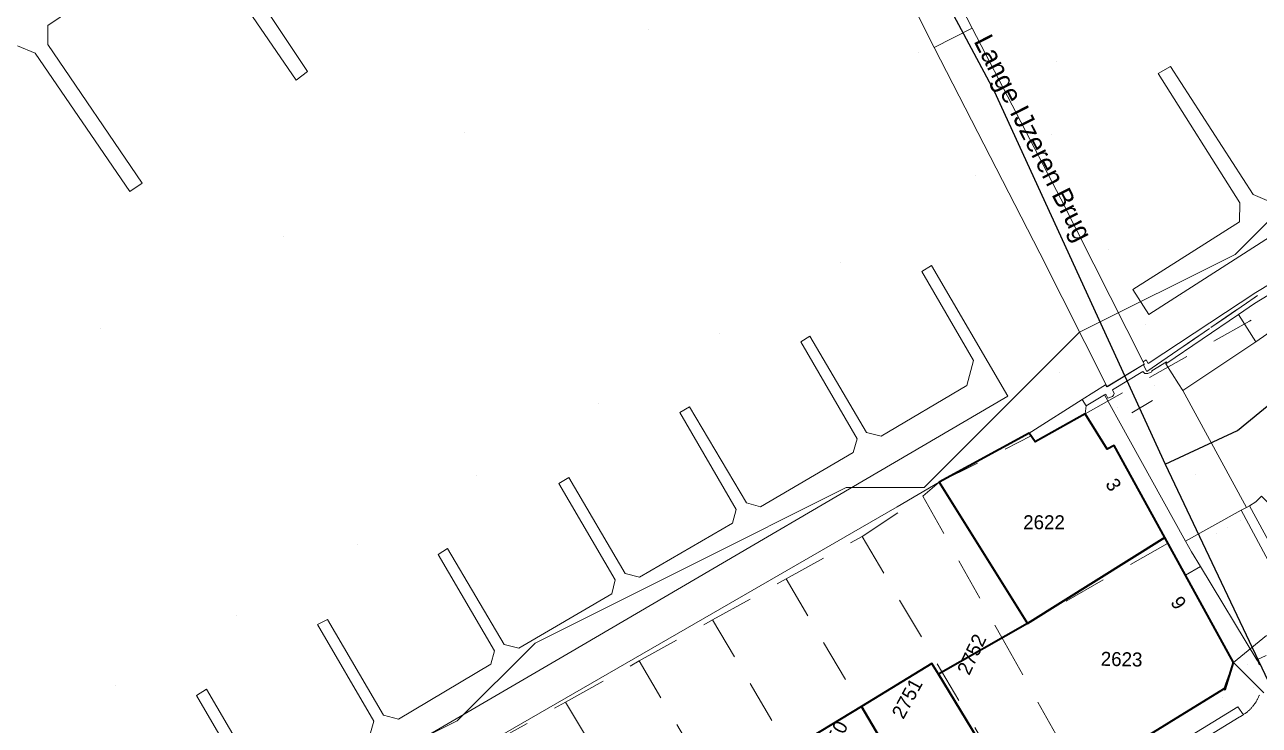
# Model space of a CAD drawing. Header units: metres. Extents: x 0 to 105485, y 0 to 425721.
# Drawn here: x 105034.7 to 105114.1, y 425437.2 to 425482.3 of the extents above; entities that cross this region are included whole.
import ezdxf
from ezdxf.enums import TextEntityAlignment as Align

# ---------------------------------------------------------------- set-up
doc = ezdxf.new("R2010")
doc.units = ezdxf.units.M
doc.header["$MEASUREMENT"] = 0
doc.linetypes.add('IE-TERREINAFSCHEIDING_KUNSTMATIG-SO', pattern=[11, 4, -1, 4, -2])
doc.linetypes.add('KG-PERCEEL-SO', pattern=[19, 5.5, -4, 5.5, -4])
for name, color, linetype, lineweight in [('B-XX-GK-KADEMUUR-G', 150, 'Continuous', 18), ('B-XX-IE-MEUBILAIR-G', 7, 'Continuous', 18), ('B-XX-IE-MEUBILAIR_WATERWEGMEUBILAIR-G', 150, 'Continuous', 18), ('B-XX-IE-MEUBILAIR_WEGMEUBILAIR_AFVALBAK-G', 7, 'Continuous', 18), ('B-XX-IE-TERREINAFSCHEIDING_KUNSTMATIG_HEKWERK-G', 20, 'IE-TERREINAFSCHEIDING_KUNSTMATIG-SO', 18), ('B-XX-KG-GRENS_PERCEEL-G', 150, 'KG-PERCEEL-SO', 18), ('B-XX-KG-GRENS_PERCEEL-T', 150, 'KG-PERCEEL-SO', 18), ('B-XX-KW-KUNSTWERK_DEK-G', 170, 'Continuous', 18), ('B-XX-KW-KUNSTWERK_STEIGER-G', 170, 'Continuous', 18), ('B-XX-OG-BEBOUWING-G', 7, 'Continuous', 35), ('B-XX-OG-BEBOUWING_HUISNUMMER-T', 7, 'Continuous', 18), ('B-XX-OG-BEBOUWING_STRAATNAAM-T', 7, 'Continuous', 18), ('B-XX-OG-GRENS-G', 7, 'Continuous', 18), ('B-XX-OG-TERREIN_ERF-G', 7, 'Continuous', 18), ('B-XX-OG-WATER_HAVEN-G', 170, 'Continuous', 18), ('B-XX-VH-OPENVERHARDING-G', 90, 'Continuous', 18), ('B-XX-VH-OPENVERHARDING_SIERBESTRATING-G', 90, 'Continuous', 18), ('B-XX-VH-OPENVERHARDING_STRAATBAKSTEEN-G', 90, 'Continuous', 18), ('B-XX-VW-MARKERING-G', 7, 'Continuous', 18)]:
    doc.layers.add(name, color=color, linetype=linetype, lineweight=lineweight)
doc.layers.add('GIS-WEGVAKKEN', color=2, linetype='Continuous')

msp = doc.modelspace()

# ---------------------------------------------------------------- linework, layer by layer
at = {"layer": 'B-XX-GK-KADEMUUR-G', "ltscale": 0.5}
msp.add_lwpolyline([(105122.77, 425470.444), (105113.824, 425465.053), (105106.915, 425460.486), (105106.778, 425460.718), (105106.578, 425460.599), (105106.649, 425460.433), (105104.239, 425458.977), (105104.164, 425459.107), (105102.664, 425458.16), (105102.918, 425457.757), (105104.097, 425458.465), (105104.188, 425458.52), (105104.325, 425458.26), (105104.609, 425458.366), (105104.687, 425458.445), (105104.716, 425458.551), (105104.614, 425458.786), (105106.574, 425459.975), (105106.701, 425459.85), (105106.879, 425459.837), (105107.154, 425459.953), (105107.154, 425460.003), (105108.087, 425460.59), (105108.034, 425460.465), (105112.719, 425463.646), (105113.744, 425464.342), (105117.248, 425466.486)], dxfattribs=at)
msp.add_lwpolyline([(105102.855, 425457.251), (105102.918, 425457.757), (105102.664, 425458.16), (105099.43, 425456.12), (105099.252, 425456.008), (105099.654, 425455.438)], close=True, dxfattribs=at)
at = {"layer": 'B-XX-IE-MEUBILAIR-G', "color": 0, "true_color": 0x604a38}
for points in [[(105106.822, 425459.978, 2.643236529330396), (105106.822, 425459.978, 5.643236529330396)], [(105107.322, 425459.088, 2.622390164608519), (105107.322, 425459.088, 5.62239016460852)], [(105104.503, 425458.578, 2.620795761793381), (105104.503, 425458.578, 5.620795761793381)], [(105107.189, 425458.097, 2.58762126095034), (105107.189, 425458.097, 5.587621260950339)], [(105104.909, 425457.666, 2.594024600243987), (105104.909, 425457.666, 5.594024600243987)], [(105105.851, 425457.32, 2.584260730285826), (105105.851, 425457.32, 5.584260730285825)], [(105109.93, 425453.325, 2.48560942560474), (105109.93, 425453.325, 3.98560942560474)], [(105112.843, 425450.38, 2.405930023532095), (105112.843, 425450.38, 5.405930023532095)], [(105111.278, 425449.554, 2.413048517296331), (105111.278, 425449.554, 5.413048517296332)], [(105112.001, 425449.926, 2.406201876765032), (105112.001, 425449.926, 5.406201876765031)], [(105110.362, 425449.151, 2.436706646288116), (105110.362, 425449.151, 5.436706646288116)], [(105113.263, 425441.125, 2.383382876440576), (105113.263, 425441.125, 3.883382876440576)], [(105111.698, 425439.013, 2.401853178254694), (105111.698, 425439.013, 5.401853178254694)], [(105113.69, 425439.627, 2.377408964222722), (105113.69, 425439.627, 3.877408964222722)]]:
    msp.add_polyline3d(points, dxfattribs=at)
at = {"layer": 'B-XX-IE-MEUBILAIR_WATERWEGMEUBILAIR-G', "color": 0, "true_color": 0x604a38}
for points in [[(105074.774, 425481.959, 0), (105074.774, 425481.959, 1.5)], [(105092.13, 425480.492, 0), (105092.13, 425480.492, 1.5)], [(105100.996, 425479.926, 0), (105100.996, 425479.926, 1.5)], [(105062.947, 425475.326, 0), (105062.947, 425475.326, 1.5)], [(105100.663, 425475.245, 0), (105100.663, 425475.245, 1.5)], [(105095.813, 425472.59, 0), (105095.813, 425472.59, 1.5)], [(105051.3, 425468.646, 0), (105051.3, 425468.646, 1.5)], [(105104.377, 425467.807, 0), (105104.377, 425467.807, 1.5)], [(105087.127, 425466.956, 0), (105087.127, 425466.956, 1.5)], [(105108.964, 425464.778, 0), (105108.964, 425464.778, 1.5)], [(105039.586, 425462.727, 0), (105039.586, 425462.727, 1.5)], [(105106.735, 425462.973, 0), (105106.735, 425462.973, 1.5)], [(105079.35, 425462.399, 0), (105079.35, 425462.399, 1.5)], [(105101.191, 425459.879, 0), (105101.191, 425459.879, 1.5)], [(105071.565, 425457.896, 0), (105071.565, 425457.896, 1.5)], [(105095.388, 425456.738, 0), (105095.388, 425456.738, 1.5)], [(105063.756, 425453.302, 0), (105063.756, 425453.302, 1.5)], [(105056.074, 425448.829, 0), (105056.074, 425448.829, 1.5)], [(105074.649, 425444.656, 0), (105074.649, 425444.656, 1.5)], [(105048.305, 425444.285, 0), (105048.305, 425444.285, 1.5)], [(105040.524, 425439.778, 0), (105040.524, 425439.778, 1.5)]]:
    msp.add_polyline3d(points, dxfattribs=at)
at = {"layer": 'B-XX-IE-MEUBILAIR_WEGMEUBILAIR_AFVALBAK-G', "color": 0, "true_color": 0x604a38}
msp.add_polyline3d([(105107.71, 425460.284, 2.589050974492245), (105107.71, 425460.284, 4.089050974492245)], dxfattribs=at)
at = {"layer": 'B-XX-IE-TERREINAFSCHEIDING_KUNSTMATIG_HEKWERK-G', "ltscale": 0.5, "flags": 128}
for points in [[(105106.649, 425460.433), (105106.63, 425460.34), (105106.822, 425459.978), (105113.944, 425464.855)], [(105107.189, 425458.097), (105105.851, 425457.32)]]:
    msp.add_lwpolyline(points, dxfattribs=at)
at = {"layer": 'B-XX-IE-TERREINAFSCHEIDING_KUNSTMATIG_HEKWERK-G', "color": 0, "ltscale": 0.5, "true_color": 0x8c7868}
for points in [[(105106.649, 425460.433, 2.694322704006383), (105106.63, 425460.34, 2.686547531153984), (105106.822, 425459.978, 2.643236529330396), (105109.196, 425461.6036666667, 2.077182457990852), (105111.57, 425463.2293333333, 2.148400068283081), (105113.944, 425464.855, 2.05400862701721)], [(105107.189, 425458.097, 2.58762126095034), (105105.851, 425457.32, 2.584260730285826)]]:
    msp.add_polyline3d(points, dxfattribs=at)
at = {"layer": 'B-XX-KG-GRENS_PERCEEL-G', "ltscale": 0.5, "flags": 128}
for points in [[(105102.855, 425457.251), (105113.429, 425463.212), (105126.736, 425472.787), (105143.804, 425488.16), (105176.104, 425517.108), (105213.894, 425553.271), (105230.091, 425570.765), (105244.911, 425587.989), (105254.747, 425603.697)], [(105093.483, 425452.842), (105099.383, 425455.822), (105099.654, 425455.438), (105102.855, 425457.251)], [(105102.855, 425457.251), (105104.274, 425454.97), (105104.719, 425455.214), (105108.179, 425448.922)], [(105092.427, 425451.942), (105093.483, 425452.842)], [(105088.523, 425449.358), (105092.427, 425451.942)], [(105092.427, 425451.942), (105097.504, 425442.855)], [(105083.632, 425446.625), (105088.523, 425449.358)], [(105088.523, 425449.358), (105099.16, 425431.31)], [(105097.504, 425442.855), (105108.179, 425448.922)], [(105108.179, 425448.922), (105112.397, 425441.25)], [(105078.914, 425443.989), (105083.632, 425446.625)], [(105083.632, 425446.625), (105094.35, 425428.471)], [(105112.397, 425441.25), (105117.972, 425445.815)], [(105074.194, 425441.352), (105078.914, 425443.989)], [(105078.914, 425443.989), (105089.696, 425425.724)], [(105097.504, 425442.855), (105102.528, 425433.863)], [(105069.465, 425438.71), (105074.194, 425441.352)], [(105074.194, 425441.352), (105085.041, 425422.976)], [(105102.528, 425433.863), (105111.763, 425439.551), (105112.397, 425441.25)], [(105112.397, 425441.25), (105117.562, 425436.052)], [(105064.594, 425435.989), (105066.174, 425436.872), (105069.465, 425438.71)], [(105069.465, 425438.71), (105080.378, 425420.224)]]:
    msp.add_lwpolyline(points, dxfattribs=at)
at = {"layer": 'B-XX-KW-KUNSTWERK_DEK-G', "ltscale": 0.5}
msp.add_lwpolyline([(105085.451, 425502.071), (105080.003, 425512.597), (105077.68, 425511.409), (105089.102, 425488.819), (105091.128, 425484.813), (105093.149, 425480.815), (105099.942, 425467.59), (105104.266, 425458.993), (105106.649, 425460.433), (105106.578, 425460.599), (105101.294, 425471.08), (105095.604, 425482.056), (105093.539, 425486.057), (105091.491, 425490.027)], close=True, dxfattribs=at)
at = {"layer": 'B-XX-KW-KUNSTWERK_STEIGER-G', "ltscale": 0.5}
for points in [[(105034.236, 425480.913), (105035.357, 425480.435), (105041.46, 425471.555), (105042.233, 425472.082), (105036.179, 425481.003), (105036.176, 425482.223), (105044.895, 425488.134)], [(105046.051, 425487.601), (105052.134, 425478.7), (105052.876, 425479.275), (105046.895, 425488.249)], [(105114.85, 425470.847), (105113.652, 425471.347), (105108.342, 425479.586), (105107.554, 425479.128), (105112.801, 425470.809), (105112.782, 425469.59), (105105.929, 425465.234), (105106.951, 425463.628), (105117.218, 425470.222)], [(105033.679, 425420.842), (105069.635, 425441.825), (105097.88, 425458.38), (105092.986, 425466.789), (105092.351, 425466.406), (105095.686, 425460.678), (105095.244, 425459.07), (105089.751, 425455.804), (105088.811, 425456.038), (105085.168, 425462.246), (105084.573, 425461.879), (105088.195, 425455.647), (105087.949, 425454.757), (105081.986, 425451.267), (105081.088, 425451.516), (105077.425, 425457.697), (105076.804, 425457.342), (105080.426, 425451.097), (105080.179, 425450.218), (105074.22, 425446.737), (105073.286, 425446.968), (105069.658, 425453.146), (105069.035, 425452.766), (105072.657, 425446.568), (105072.423, 425445.663), (105066.451, 425442.184), (105065.52, 425442.409), (105061.873, 425448.58), (105061.269, 425448.208), (105064.888, 425442.012), (105064.658, 425441.155), (105058.716, 425437.61), (105057.755, 425437.87), (105054.148, 425444.027), (105053.513, 425443.695), (105057.13, 425437.476), (105056.881, 425436.577)], [(105049.99, 425433.338), (105046.372, 425439.532), (105045.732, 425439.141), (105049.362, 425432.922)]]:
    msp.add_lwpolyline(points, dxfattribs=at)
at = {"layer": 'B-XX-OG-BEBOUWING-G', "ltscale": 0.5}
for points in [[(105099.155, 425443.765), (105107.98, 425449.283), (105104.719, 425455.214), (105104.274, 425454.97), (105102.855, 425457.251), (105099.654, 425455.438), (105099.252, 425456.008), (105093.483, 425452.842)], [(105093.421, 425440.498), (105095.918, 425436.4), (105098.833, 425431.618), (105101.227, 425433.062), (105111.763, 425439.551), (105111.864, 425439.52), (105112.397, 425441.25), (105109.312, 425446.861), (105107.98, 425449.283), (105099.155, 425443.765)], [(105098.833, 425431.618), (105095.918, 425436.4), (105093.421, 425440.498), (105093.004, 425441.182), (105088.476, 425438.421), (105094.17, 425428.776)], [(105088.476, 425438.421), (105083.861, 425435.609), (105089.555, 425425.962), (105094.17, 425428.776)]]:
    msp.add_lwpolyline(points, close=True, dxfattribs=at)
at = {"layer": 'B-XX-OG-GRENS-G'}
msp.add_polyline3d([(105117.5, 425472.5, 0.7559693455696106), (105112.5, 425467.5, 0.5870449542999268), (105102.5, 425462.5, 2.776071310043335), (105092.5, 425452.5, 2.83956241607666), (105087.5, 425452.5, 2.407132387161255), (105077.5, 425447.5, 2.656601667404175), (105067.5, 425442.5, 2.077118158340454), (105062.5, 425437.5, 2.468103408813477), (105052.5, 425432.5, 1.360451459884644)], dxfattribs=at)
at = {"layer": 'B-XX-OG-TERREIN_ERF-G', "ltscale": 0.5}
msp.add_lwpolyline([(105083.861, 425435.609), (105088.476, 425438.421), (105093.004, 425441.182), (105093.421, 425440.498), (105099.155, 425443.765), (105093.483, 425452.842), (105090.768, 425451.274), (105062.398, 425434.885)], dxfattribs=at)
at = {"layer": 'B-XX-OG-WATER_HAVEN-G', "ltscale": 0.5}
msp.add_lwpolyline([(105062.398, 425434.885), (105090.768, 425451.274), (105093.483, 425452.842), (105099.252, 425456.008), (105099.43, 425456.12), (105102.664, 425458.16), (105104.164, 425459.107), (105104.239, 425458.977), (105106.649, 425460.433), (105106.578, 425460.599), (105106.778, 425460.718), (105106.915, 425460.486), (105113.824, 425465.053), (105122.77, 425470.444)], dxfattribs=at)
at = {"layer": 'B-XX-VH-OPENVERHARDING-G', "ltscale": 0.5}
for points in [[(105093.539, 425486.057), (105091.128, 425484.813), (105093.149, 425480.815), (105095.604, 425482.056)], [(105095.604, 425482.056), (105093.149, 425480.815), (105099.942, 425467.59), (105104.266, 425458.993), (105106.649, 425460.433), (105106.578, 425460.599), (105101.294, 425471.08)], [(105117.404, 425464.269), (105118.71, 425465.036), (105117.978, 425465.297), (105117.248, 425466.486), (105113.744, 425464.342), (105112.719, 425463.646), (105108.034, 425460.465), (105108.864, 425459.176), (105109.138, 425458.751), (105113.824, 425461.88), (105115.948, 425463.349)], [(105104.097, 425458.465), (105102.918, 425457.757), (105102.855, 425457.251), (105104.274, 425454.97), (105104.719, 425455.214), (105107.98, 425449.283), (105109.312, 425446.861), (105110.267, 425447.424), (105109.693, 425448.372), (105109.308, 425449.067), (105104.995, 425456.845)], [(105115.009, 425451.141), (105114.191, 425451.952), (105113.833, 425451.591), (105113.425, 425451.327), (105116.664, 425445.364), (105117.931, 425445.889)]]:
    msp.add_lwpolyline(points, close=True, dxfattribs=at)
for points in [[(105115.948, 425463.349), (105113.824, 425461.88), (105109.138, 425458.751), (105113.226, 425451.225), (105113.425, 425451.327), (105113.833, 425451.591), (105114.191, 425451.952)], [(105116.664, 425445.364), (105113.425, 425451.327), (105113.226, 425451.225), (105112.882, 425451.048), (105116.06, 425445.144)]]:
    msp.add_lwpolyline(points, dxfattribs=at)
at = {"layer": 'B-XX-VH-OPENVERHARDING_SIERBESTRATING-G', "ltscale": 0.5}
for points in [[(105116.06, 425445.144), (105112.882, 425451.048), (105109.308, 425449.067), (105109.693, 425448.372), (105110.267, 425447.424), (105113.902, 425441.421), (105114.5, 425441.71)], [(105114.5, 425441.71), (105113.902, 425441.421), (105113.902, 425441.421), (105113.9213236994, 425441.3856133614), (105113.9401100336, 425441.3499385356), (105113.9583547058, 425441.3139836822), (105113.9760535432, 425441.2777570248), (105113.9932024975, 425441.2412668492), (105114.0097976465, 425441.2045215015), (105114.0258351945, 425441.1675293861), (105114.0413114734, 425441.1302989638), (105114.0562229434, 425441.0928387502)], [(105114.0576565864, 425439.1620883818), (105114.0428007636, 425439.124606065), (105114.0273797912, 425439.0873527005), (105114.0113971965, 425439.0503368091), (105113.9948566349, 425439.0135668571), (105113.9777618897, 425438.9770512545), (105113.9601168707, 425438.9407983532), (105113.9419256138, 425438.904816445), (105113.9231922796, 425438.8691137597), (105113.9039211529, 425438.8336984632), (105113.8841166414, 425438.7985786558), (105113.8637832748, 425438.7637623701), (105113.8429257036, 425438.7292575693), (105113.8215486987, 425438.6950721454), (105113.7996571492, 425438.6612139173), (105113.7772560622, 425438.6276906291), (105113.7543505613, 425438.5945099483), (105113.7309458856, 425438.5616794639), (105113.7070473881, 425438.5292066851), (105113.6826605349, 425438.497099039), (105113.6577909038, 425438.4653638693), (105113.632444183, 425438.4340084344), (105113.6066261699, 425438.4030399061), (105113.5803427695, 425438.3724653674), (105113.5535999934, 425438.3422918115), (105113.5264039583, 425438.3125261397), (105113.4987608844, 425438.2831751599), (105113.4706770944, 425438.2542455853), (105113.4421590114, 425438.2257440328), (105113.4132131583, 425438.1976770213), (105113.3838461556, 425438.1700509702), (105113.35406472, 425438.1428721983), (105113.3238756633, 425438.1161469218), (105113.2932858902, 425438.0898812534), (105113.2623023974, 425438.0640812007), (105113.2309322714, 425438.0387526645), (105113.1991826872, 425438.0139014382), (105113.1670609066, 425437.9895332056), (105113.1345742765, 425437.9656535403), (105113.1017302273, 425437.9422679042), (105113.0685362711, 425437.9193816459), (105113.035, 425437.897), (105113.035, 425437.897), (105113.032208079, 425437.8951647075), (105113.0294138236, 425437.8933329711), (105113.0266172384, 425437.8915047937), (105113.0238183279, 425437.8896801782), (105113.0210170966, 425437.8878591276), (105113.0182135492, 425437.886041645), (105113.0154076901, 425437.884227733), (105113.0125995238, 425437.882417395), (105113.0097890551, 425437.8806106336), (105113.0069762883, 425437.8788074518), (105113.004161228, 425437.8770078525), (105113.0013438789, 425437.8752118387), (105112.9985242455, 425437.8734194133), (105112.9957023323, 425437.8716305792), (105112.992878144, 425437.8698453392), (105112.990051685, 425437.8680636963), (105112.98722296, 425437.8662856534), (105112.9843919736, 425437.8645112133), (105112.9815587304, 425437.8627403789), (105112.9787232349, 425437.8609731531), (105112.9758854918, 425437.8592095389), (105112.9730455056, 425437.8574495388), (105112.970203281, 425437.855693156), (105112.9673588225, 425437.8539403931), (105112.9645121348, 425437.8521912531), (105112.9616632225, 425437.8504457388), (105112.9588120902, 425437.848703853), (105112.9559587425, 425437.8469655986), (105112.9531031841, 425437.8452309783), (105112.9502454195, 425437.843499995), (105112.9473854534, 425437.8417726514), (105112.9445232905, 425437.8400489504), (105112.9416589354, 425437.8383288948), (105112.9387923927, 425437.8366124874), (105112.9359236671, 425437.8348997309), (105112.9330527632, 425437.833190628), (105112.9301796856, 425437.8314851818), (105112.9273044392, 425437.8297833947), (105112.9244270284, 425437.8280852696), (105112.9215474579, 425437.8263908093), (105112.9186657325, 425437.8247000165), (105112.9157818568, 425437.823012894), (105112.9128958355, 425437.8213294445), (105112.9100076732, 425437.8196496706), (105112.9071173746, 425437.8179735752), (105112.9042249445, 425437.816301161), (105112.9013303874, 425437.8146324306), (105112.8984337082, 425437.8129673867), (105112.8955349114, 425437.8113060322), (105112.8926340019, 425437.8096483696), (105112.8897309842, 425437.8079944016), (105112.8868258631, 425437.8063441309), (105112.8839186434, 425437.8046975603), (105112.8810093296, 425437.8030546923), (105112.8780979266, 425437.8014155297), (105112.8751844391, 425437.7997800751), (105112.8722688717, 425437.7981483311), (105112.8693512292, 425437.7965203004), (105112.8664315164, 425437.7948959856), (105112.8635097379, 425437.7932753894), (105112.8605858986, 425437.7916585143), (105112.857660003, 425437.7900453631), (105112.8547320561, 425437.7884359383), (105112.8518020625, 425437.7868302425), (105112.8488700269, 425437.7852282784), (105112.8459359542, 425437.7836300484), (105112.8429998491, 425437.7820355553), (105112.8400617163, 425437.7804448016), (105112.8371215606, 425437.7788577899), (105112.8341793868, 425437.7772745227), (105112.8312351997, 425437.7756950026), (105112.8282890039, 425437.7741192323), (105112.8253408044, 425437.7725472142), (105112.8223906058, 425437.7709789509), (105112.819438413, 425437.7694144448), (105112.8164842307, 425437.7678536986), (105112.8135280637, 425437.7662967149), (105112.8105699169, 425437.764743496), (105112.8076097949, 425437.7631940446), (105112.8046477027, 425437.7616483631), (105112.801683645, 425437.7601064541), (105112.7987176266, 425437.75856832), (105112.7957496523, 425437.7570339634), (105112.792779727, 425437.7555033867), (105112.7898078554, 425437.7539765924), (105112.7868340424, 425437.7524535829), (105112.7838582927, 425437.7509343609), (105112.7808806113, 425437.7494189287), (105112.7779010029, 425437.7479072887), (105112.7749194724, 425437.7463994435), (105112.7719360245, 425437.7448953954), (105112.7689506642, 425437.7433951469), (105112.7659633963, 425437.7418987005), (105112.7629742256, 425437.7404060585), (105112.759983157, 425437.7389172234), (105112.7569901952, 425437.7374321976), (105112.7539953452, 425437.7359509835), (105112.7509986119, 425437.7344735835), (105112.748, 425437.733), (105112.748, 425437.733), (105086.273, 425421.48)]]:
    msp.add_lwpolyline(points, dxfattribs=at)
at = {"layer": 'B-XX-VH-OPENVERHARDING_STRAATBAKSTEEN-G', "ltscale": 0.5}
msp.add_lwpolyline([(105109.138, 425458.751), (105108.864, 425459.176), (105108.034, 425460.465), (105108.087, 425460.59), (105107.154, 425460.003), (105107.154, 425459.953), (105106.879, 425459.837), (105106.701, 425459.85), (105106.574, 425459.975), (105104.614, 425458.786), (105104.716, 425458.551), (105104.687, 425458.445), (105104.609, 425458.366), (105104.325, 425458.26), (105104.188, 425458.52), (105104.097, 425458.465), (105104.995, 425456.845), (105109.308, 425449.067), (105112.882, 425451.048), (105113.226, 425451.225)], close=True, dxfattribs=at)
for points in [[(105114.0562229434, 425441.0928387502), (105114.0413114734, 425441.1302989638), (105114.0258351945, 425441.1675293861), (105114.0097976465, 425441.2045215015), (105113.9932024975, 425441.2412668492), (105113.9760535432, 425441.2777570248), (105113.9583547058, 425441.3139836822), (105113.9401100336, 425441.3499385356), (105113.9213236994, 425441.3856133614), (105113.902, 425441.421), (105113.902, 425441.421), (105110.267, 425447.424), (105109.312, 425446.861), (105112.397, 425441.25), (105111.864, 425439.52), (105111.763, 425439.551), (105101.227, 425433.062)], [(105105.857, 425434.211), (105112.667, 425438.407), (105113.035, 425437.897), (105113.035, 425437.897), (105113.0685362711, 425437.9193816459), (105113.1017302273, 425437.9422679042), (105113.1345742765, 425437.9656535403), (105113.1670609066, 425437.9895332056), (105113.1991826872, 425438.0139014382), (105113.2309322714, 425438.0387526645), (105113.2623023974, 425438.0640812007), (105113.2932858902, 425438.0898812534), (105113.3238756633, 425438.1161469218), (105113.35406472, 425438.1428721983), (105113.3838461556, 425438.1700509702), (105113.4132131583, 425438.1976770213), (105113.4421590114, 425438.2257440328), (105113.4706770944, 425438.2542455853), (105113.4987608844, 425438.2831751599), (105113.5264039583, 425438.3125261397), (105113.5535999934, 425438.3422918115), (105113.5803427695, 425438.3724653674), (105113.6066261699, 425438.4030399061), (105113.632444183, 425438.4340084344), (105113.6577909038, 425438.4653638693), (105113.6826605349, 425438.497099039), (105113.7070473881, 425438.5292066851), (105113.7309458856, 425438.5616794639), (105113.7543505613, 425438.5945099483), (105113.7772560622, 425438.6276906291), (105113.7996571492, 425438.6612139173), (105113.8215486987, 425438.6950721454), (105113.8429257036, 425438.7292575693), (105113.8637832748, 425438.7637623701), (105113.8841166414, 425438.7985786558), (105113.9039211529, 425438.8336984632), (105113.9231922796, 425438.8691137597), (105113.9419256138, 425438.904816445), (105113.9601168707, 425438.9407983532), (105113.9777618897, 425438.9770512545), (105113.9948566349, 425439.0135668571), (105114.0113971965, 425439.0503368091), (105114.0273797912, 425439.0873527005), (105114.0428007636, 425439.124606065), (105114.0576565864, 425439.1620883818)], [(105086.273, 425421.48), (105112.748, 425437.733), (105112.748, 425437.733), (105112.7509986119, 425437.7344735835), (105112.7539953452, 425437.7359509835), (105112.7569901952, 425437.7374321976), (105112.759983157, 425437.7389172234), (105112.7629742256, 425437.7404060585), (105112.7659633963, 425437.7418987005), (105112.7689506642, 425437.7433951469), (105112.7719360245, 425437.7448953954), (105112.7749194724, 425437.7463994435), (105112.7779010029, 425437.7479072887), (105112.7808806113, 425437.7494189287), (105112.7838582927, 425437.7509343609), (105112.7868340424, 425437.7524535829), (105112.7898078554, 425437.7539765924), (105112.792779727, 425437.7555033867), (105112.7957496523, 425437.7570339634), (105112.7987176266, 425437.75856832), (105112.801683645, 425437.7601064541), (105112.8046477027, 425437.7616483631), (105112.8076097949, 425437.7631940446), (105112.8105699169, 425437.764743496), (105112.8135280637, 425437.7662967149), (105112.8164842307, 425437.7678536986), (105112.819438413, 425437.7694144448), (105112.8223906058, 425437.7709789509), (105112.8253408044, 425437.7725472142), (105112.8282890039, 425437.7741192323), (105112.8312351997, 425437.7756950026), (105112.8341793868, 425437.7772745227), (105112.8371215606, 425437.7788577899), (105112.8400617163, 425437.7804448016), (105112.8429998491, 425437.7820355553), (105112.8459359542, 425437.7836300484), (105112.8488700269, 425437.7852282784), (105112.8518020625, 425437.7868302425), (105112.8547320561, 425437.7884359383), (105112.857660003, 425437.7900453631), (105112.8605858986, 425437.7916585143), (105112.8635097379, 425437.7932753894), (105112.8664315164, 425437.7948959856), (105112.8693512292, 425437.7965203004), (105112.8722688717, 425437.7981483311), (105112.8751844391, 425437.7997800751), (105112.8780979266, 425437.8014155297), (105112.8810093296, 425437.8030546923), (105112.8839186434, 425437.8046975603), (105112.8868258631, 425437.8063441309), (105112.8897309842, 425437.8079944016), (105112.8926340019, 425437.8096483696), (105112.8955349114, 425437.8113060322), (105112.8984337082, 425437.8129673867), (105112.9013303874, 425437.8146324306), (105112.9042249445, 425437.816301161), (105112.9071173746, 425437.8179735752), (105112.9100076732, 425437.8196496706), (105112.9128958355, 425437.8213294445), (105112.9157818568, 425437.823012894), (105112.9186657325, 425437.8247000165), (105112.9215474579, 425437.8263908093), (105112.9244270284, 425437.8280852696), (105112.9273044392, 425437.8297833947), (105112.9301796856, 425437.8314851818), (105112.9330527632, 425437.833190628), (105112.9359236671, 425437.8348997309), (105112.9387923927, 425437.8366124874), (105112.9416589354, 425437.8383288948), (105112.9445232905, 425437.8400489504), (105112.9473854534, 425437.8417726514), (105112.9502454195, 425437.843499995), (105112.9531031841, 425437.8452309783), (105112.9559587425, 425437.8469655986), (105112.9588120902, 425437.848703853), (105112.9616632225, 425437.8504457388), (105112.9645121348, 425437.8521912531), (105112.9673588225, 425437.8539403931), (105112.970203281, 425437.855693156), (105112.9730455056, 425437.8574495388), (105112.9758854918, 425437.8592095389), (105112.9787232349, 425437.8609731531), (105112.9815587304, 425437.8627403789), (105112.9843919736, 425437.8645112133), (105112.98722296, 425437.8662856534), (105112.990051685, 425437.8680636963), (105112.992878144, 425437.8698453392), (105112.9957023323, 425437.8716305792), (105112.9985242455, 425437.8734194133), (105113.0013438789, 425437.8752118387), (105113.004161228, 425437.8770078525), (105113.0069762883, 425437.8788074518), (105113.0097890551, 425437.8806106336), (105113.0125995238, 425437.882417395), (105113.0154076901, 425437.884227733), (105113.0182135492, 425437.886041645), (105113.0210170966, 425437.8878591276), (105113.0238183279, 425437.8896801782), (105113.0266172384, 425437.8915047937), (105113.0294138236, 425437.8933329711), (105113.032208079, 425437.8951647075), (105113.035, 425437.897), (105113.035, 425437.897), (105112.667, 425438.407), (105105.857, 425434.211)]]:
    msp.add_lwpolyline(points, dxfattribs=at)
at = {"layer": 'B-XX-VW-MARKERING-G', "color": 0, "ltscale": 0.5, "true_color": 0x808080}
msp.add_polyline3d([(105113.824, 425461.88, 2.172114162454422), (105112.719, 425463.646, 2.156500021616618)], dxfattribs=at)
at = {"layer": 'GIS-WEGVAKKEN'}
for points in [[(105108, 425454), (105112.65, 425456.17), (105120.31, 425462.45), (105128.37, 425468.46), (105135.46, 425475.42), (105146.43, 425485.52), (105155.46, 425494.51), (105171.85, 425509.27), (105186.82, 425522.35), (105190.63, 425525.56), (105194.32, 425528.89), (105197.91, 425532.32), (105208.93, 425542.37), (105212.53, 425545.8), (105215.91, 425549.45), (105222.18, 425557.3), (105223.86, 425559.08), (105228.7292999998, 425565.0901000015)], [(105075.145, 425519.6653000005), (105089, 425493), (105097, 425478), (105108, 425454)], [(105108, 425454), (105115.6028999984, 425437.9824000001)]]:
    msp.add_lwpolyline(points, dxfattribs=at)

# ---------------------------------------------------------------- texts
at = {"layer": 'B-XX-KG-GRENS_PERCEEL-T'}
msp.add_text('2622', height=0.9, dxfattribs=at).set_placement((105100.2139054606, 425450.2732609948), align=Align.MIDDLE_CENTER)
for s, rotation, p in [('2752', 64.9, (105095.56170623, 425441.7784378722)), ('2623', 358.8000000000001, (105105.2020064746, 425441.4668890762)), ('2751', 61.50000000000001, (105091.4111749232, 425438.943829537)), ('2750', 63.2, (105086.6458519691, 425436.2005211072))]:
    msp.add_text(s, height=0.9, rotation=rotation, dxfattribs=at).set_placement(p, align=Align.MIDDLE_CENTER)
at = {"layer": 'B-XX-OG-BEBOUWING_HUISNUMMER-T'}
for s, rotation, p in [('3', 301.5999984741212, (105104.682, 425452.69)), ('9', 304.2999992370605, (105108.863, 425445.096))]:
    msp.add_text(s, height=0.9, rotation=rotation, dxfattribs=at).set_placement(p, align=Align.MIDDLE_CENTER)
at = {"layer": 'B-XX-OG-BEBOUWING_STRAATNAAM-T'}
msp.add_text('Lange IJzeren Brug', height=1.25, rotation=296.9000015258789, dxfattribs=at).set_placement((105099.531, 425475.001), align=Align.MIDDLE_CENTER)

doc.saveas('drawing.dxf')
